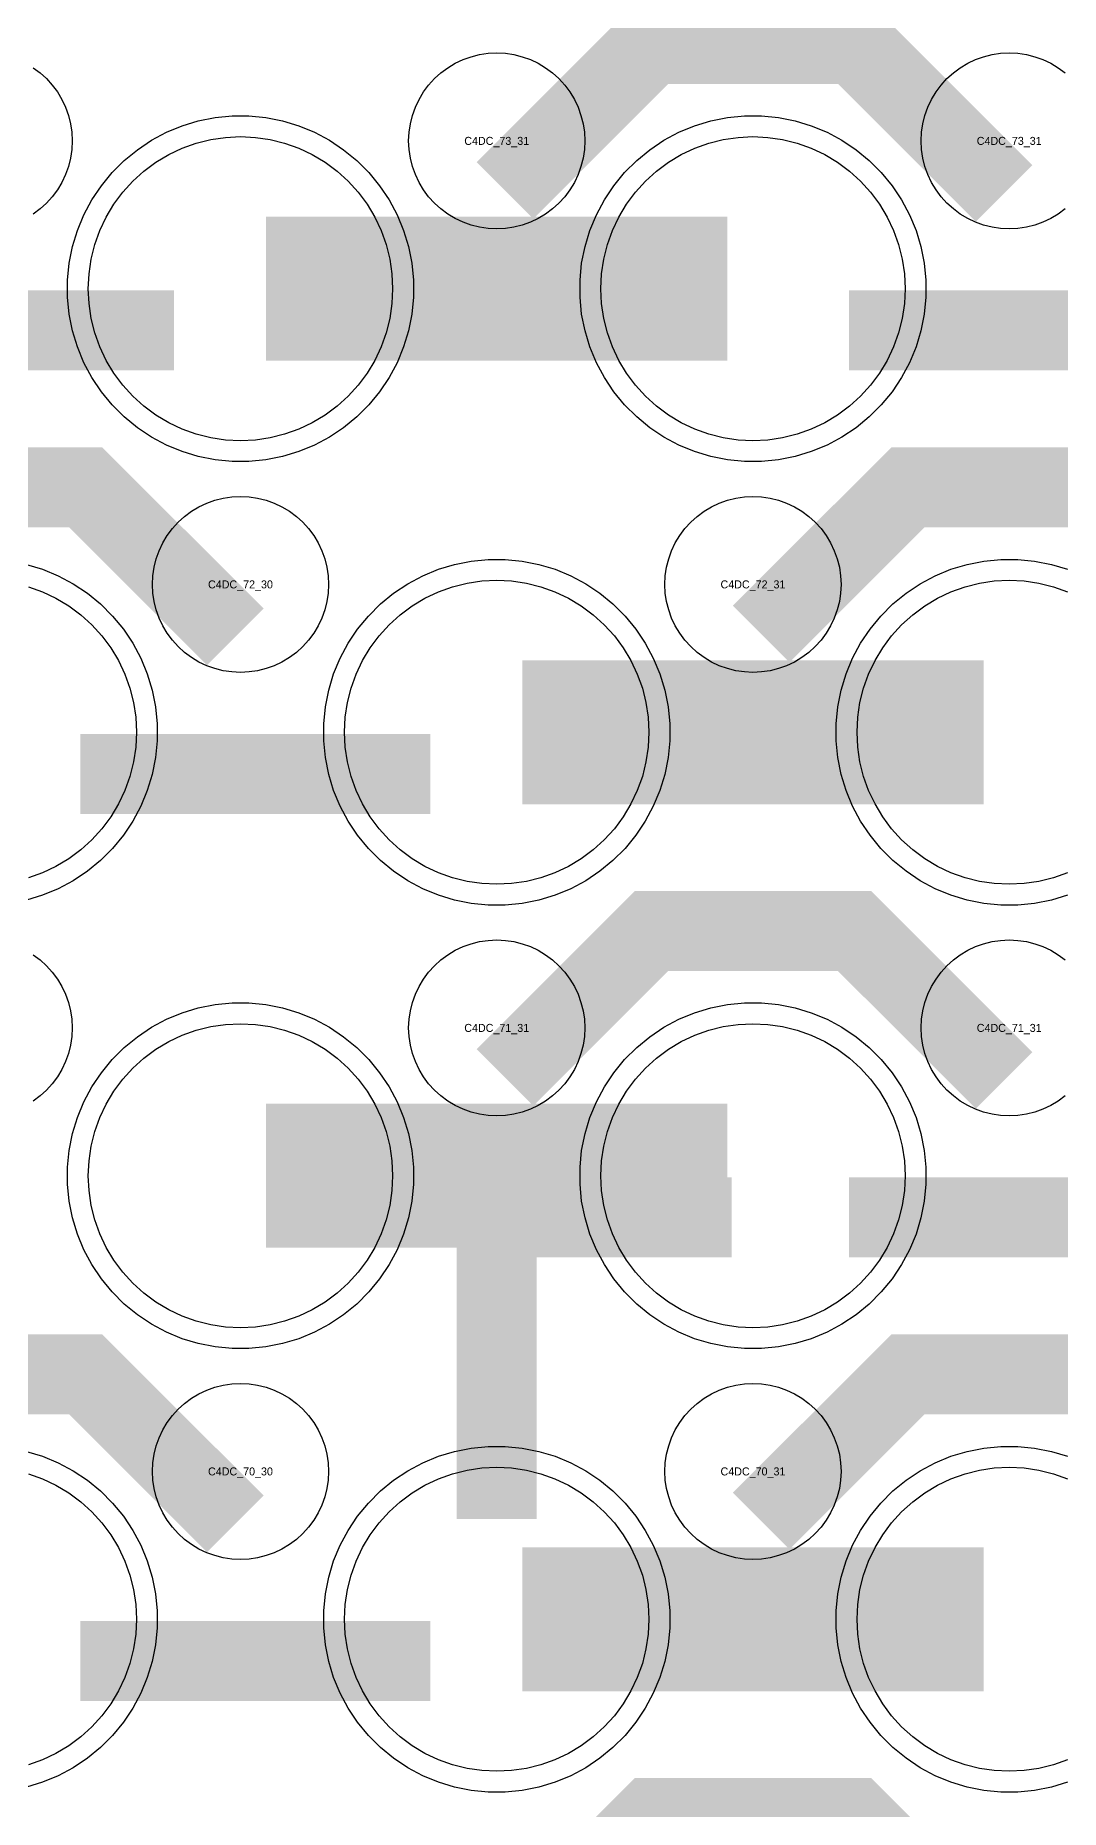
# Model space of a CAD drawing. Extents: x -11880 to 11880, y -14992 to 14992.
# Drawn here: x -2224 to -1904, y -5200 to -4645 of the extents above; entities that cross this region are included whole.
import ezdxf
from ezdxf.enums import TextEntityAlignment as Align

# ---------------------------------------------------------------- set-up
doc = ezdxf.new("R2010")
doc.units = 0
doc.header["$MEASUREMENT"] = 0
for name, color, linetype in [('GDS_775_DT_237', 138, 'CONTINUOUS'), ('RDL1_FS', 34, 'CONTINUOUS'), ('RDL_BS', 160, 'CONTINUOUS')]:
    doc.layers.add(name, color=color, linetype=linetype)

msp = doc.modelspace()

# ---------------------------------------------------------------- linework, layer by layer
at = {"layer": 'RDL1_FS'}
for points in [[(-2160, -4771.894), (-2164.657, -4771.665), (-2169.268, -4770.981), (-2173.791, -4769.849), (-2178.181, -4768.277), (-2182.395, -4766.285), (-2186.395, -4763.887), (-2190.14, -4761.109), (-2193.594, -4757.979), (-2196.724, -4754.525), (-2199.502, -4750.78), (-2201.9, -4746.78), (-2203.892, -4742.566), (-2205.464, -4738.176), (-2206.596, -4733.653), (-2207.28, -4729.042), (-2207.509, -4724.385), (-2207.28, -4719.728), (-2206.596, -4715.117), (-2205.464, -4710.594), (-2203.892, -4706.204), (-2201.9, -4701.99), (-2199.502, -4697.99), (-2196.724, -4694.245), (-2193.594, -4690.791), (-2190.14, -4687.661), (-2186.395, -4684.883), (-2182.395, -4682.485), (-2178.181, -4680.493), (-2173.791, -4678.921), (-2169.268, -4677.789), (-2164.657, -4677.105), (-2160, -4676.876), (-2155.343, -4677.105), (-2150.732, -4677.789), (-2146.209, -4678.921), (-2141.819, -4680.493), (-2137.605, -4682.485), (-2133.605, -4684.883), (-2129.86, -4687.661), (-2126.406, -4690.791), (-2123.276, -4694.245), (-2120.498, -4697.99), (-2118.1, -4701.99), (-2116.108, -4706.204), (-2114.536, -4710.594), (-2113.404, -4715.117), (-2112.72, -4719.728), (-2112.491, -4724.385), (-2112.72, -4729.042), (-2113.404, -4733.653), (-2114.536, -4738.176), (-2116.108, -4742.566), (-2118.1, -4746.78), (-2120.498, -4750.78), (-2123.276, -4754.525), (-2126.406, -4757.979), (-2129.86, -4761.109), (-2133.605, -4763.887), (-2137.605, -4766.285), (-2141.819, -4768.277), (-2146.209, -4769.849), (-2150.732, -4770.981), (-2155.343, -4771.665)], [(-2000, -4771.894), (-2004.657, -4771.665), (-2009.268, -4770.981), (-2013.791, -4769.849), (-2018.181, -4768.277), (-2022.395, -4766.285), (-2026.395, -4763.887), (-2030.14, -4761.109), (-2033.594, -4757.979), (-2036.724, -4754.525), (-2039.502, -4750.78), (-2041.9, -4746.78), (-2043.892, -4742.566), (-2045.464, -4738.176), (-2046.596, -4733.653), (-2047.28, -4729.042), (-2047.509, -4724.385), (-2047.28, -4719.728), (-2046.596, -4715.117), (-2045.464, -4710.594), (-2043.892, -4706.204), (-2041.9, -4701.99), (-2039.502, -4697.99), (-2036.724, -4694.245), (-2033.594, -4690.791), (-2030.14, -4687.661), (-2026.395, -4684.883), (-2022.395, -4682.485), (-2018.181, -4680.493), (-2013.791, -4678.921), (-2009.268, -4677.789), (-2004.657, -4677.105), (-2000, -4676.876), (-1995.343, -4677.105), (-1990.732, -4677.789), (-1986.209, -4678.921), (-1981.819, -4680.493), (-1977.605, -4682.485), (-1973.605, -4684.883), (-1969.86, -4687.661), (-1966.406, -4690.791), (-1963.276, -4694.245), (-1960.498, -4697.99), (-1958.1, -4701.99), (-1956.108, -4706.204), (-1954.536, -4710.594), (-1953.404, -4715.117), (-1952.72, -4719.728), (-1952.491, -4724.385), (-1952.72, -4729.042), (-1953.404, -4733.653), (-1954.536, -4738.176), (-1956.108, -4742.566), (-1958.1, -4746.78), (-1960.498, -4750.78), (-1963.276, -4754.525), (-1966.406, -4757.979), (-1969.86, -4761.109), (-1973.605, -4763.887), (-1977.605, -4766.285), (-1981.819, -4768.277), (-1986.209, -4769.849), (-1990.732, -4770.981), (-1995.343, -4771.665)], [(-2160, -5049.024), (-2164.657, -5048.795), (-2169.268, -5048.111), (-2173.791, -5046.979), (-2178.181, -5045.407), (-2182.395, -5043.415), (-2186.395, -5041.017), (-2190.14, -5038.239), (-2193.594, -5035.109), (-2196.724, -5031.655), (-2199.502, -5027.91), (-2201.9, -5023.91), (-2203.892, -5019.696), (-2205.464, -5015.306), (-2206.596, -5010.783), (-2207.28, -5006.172), (-2207.509, -5001.515), (-2207.28, -4996.858), (-2206.596, -4992.247), (-2205.464, -4987.724), (-2203.892, -4983.334), (-2201.9, -4979.12), (-2199.502, -4975.12), (-2196.724, -4971.375), (-2193.594, -4967.921), (-2190.14, -4964.791), (-2186.395, -4962.013), (-2182.395, -4959.615), (-2178.181, -4957.623), (-2173.791, -4956.051), (-2169.268, -4954.919), (-2164.657, -4954.235), (-2160, -4954.006), (-2155.343, -4954.235), (-2150.732, -4954.919), (-2146.209, -4956.051), (-2141.819, -4957.623), (-2137.605, -4959.615), (-2133.605, -4962.013), (-2129.86, -4964.791), (-2126.406, -4967.921), (-2123.276, -4971.375), (-2120.498, -4975.12), (-2118.1, -4979.12), (-2116.108, -4983.334), (-2114.536, -4987.724), (-2113.404, -4992.247), (-2112.72, -4996.858), (-2112.491, -5001.515), (-2112.72, -5006.172), (-2113.404, -5010.783), (-2114.536, -5015.306), (-2116.108, -5019.696), (-2118.1, -5023.91), (-2120.498, -5027.91), (-2123.276, -5031.655), (-2126.406, -5035.109), (-2129.86, -5038.239), (-2133.605, -5041.017), (-2137.605, -5043.415), (-2141.819, -5045.407), (-2146.209, -5046.979), (-2150.732, -5048.111), (-2155.343, -5048.795)], [(-2000, -5049.024), (-2004.657, -5048.795), (-2009.268, -5048.111), (-2013.791, -5046.979), (-2018.181, -5045.407), (-2022.395, -5043.415), (-2026.395, -5041.017), (-2030.14, -5038.239), (-2033.594, -5035.109), (-2036.724, -5031.655), (-2039.502, -5027.91), (-2041.9, -5023.91), (-2043.892, -5019.696), (-2045.464, -5015.306), (-2046.596, -5010.783), (-2047.28, -5006.172), (-2047.509, -5001.515), (-2047.28, -4996.858), (-2046.596, -4992.247), (-2045.464, -4987.724), (-2043.892, -4983.334), (-2041.9, -4979.12), (-2039.502, -4975.12), (-2036.724, -4971.375), (-2033.594, -4967.921), (-2030.14, -4964.791), (-2026.395, -4962.013), (-2022.395, -4959.615), (-2018.181, -4957.623), (-2013.791, -4956.051), (-2009.268, -4954.919), (-2004.657, -4954.235), (-2000, -4954.006), (-1995.343, -4954.235), (-1990.732, -4954.919), (-1986.209, -4956.051), (-1981.819, -4957.623), (-1977.605, -4959.615), (-1973.605, -4962.013), (-1969.86, -4964.791), (-1966.406, -4967.921), (-1963.276, -4971.375), (-1960.498, -4975.12), (-1958.1, -4979.12), (-1956.108, -4983.334), (-1954.536, -4987.724), (-1953.404, -4992.247), (-1952.72, -4996.858), (-1952.491, -5001.515), (-1952.72, -5006.172), (-1953.404, -5010.783), (-1954.536, -5015.306), (-1956.108, -5019.696), (-1958.1, -5023.91), (-1960.498, -5027.91), (-1963.276, -5031.655), (-1966.406, -5035.109), (-1969.86, -5038.239), (-1973.605, -5041.017), (-1977.605, -5043.415), (-1981.819, -5045.407), (-1986.209, -5046.979), (-1990.732, -5048.111), (-1995.343, -5048.795)], [(-2080, -5187.589), (-2084.657, -5187.36), (-2089.268, -5186.676), (-2093.791, -5185.544), (-2098.181, -5183.972), (-2102.395, -5181.98), (-2106.395, -5179.582), (-2110.14, -5176.804), (-2113.594, -5173.674), (-2116.724, -5170.22), (-2119.502, -5166.475), (-2121.9, -5162.475), (-2123.892, -5158.261), (-2125.464, -5153.871), (-2126.596, -5149.348), (-2127.28, -5144.737), (-2127.509, -5140.08), (-2127.28, -5135.423), (-2126.596, -5130.812), (-2125.464, -5126.289), (-2123.892, -5121.899), (-2121.9, -5117.685), (-2119.502, -5113.685), (-2116.724, -5109.94), (-2113.594, -5106.486), (-2110.14, -5103.356), (-2106.395, -5100.578), (-2102.395, -5098.18), (-2098.181, -5096.188), (-2093.791, -5094.616), (-2089.268, -5093.484), (-2084.657, -5092.8), (-2080, -5092.571), (-2075.343, -5092.8), (-2070.732, -5093.484), (-2066.209, -5094.616), (-2061.819, -5096.188), (-2057.605, -5098.18), (-2053.605, -5100.578), (-2049.86, -5103.356), (-2046.406, -5106.486), (-2043.276, -5109.94), (-2040.498, -5113.685), (-2038.1, -5117.685), (-2036.108, -5121.899), (-2034.536, -5126.289), (-2033.404, -5130.812), (-2032.72, -5135.423), (-2032.491, -5140.08), (-2032.72, -5144.737), (-2033.404, -5149.348), (-2034.536, -5153.871), (-2036.108, -5158.261), (-2038.1, -5162.475), (-2040.498, -5166.475), (-2043.276, -5170.22), (-2046.406, -5173.674), (-2049.86, -5176.804), (-2053.605, -5179.582), (-2057.605, -5181.98), (-2061.819, -5183.972), (-2066.209, -5185.544), (-2070.732, -5186.676), (-2075.343, -5187.36)]]:
    msp.add_lwpolyline(points, close=True, dxfattribs=at)
for points in [[(-2151.998, -4724.385, 45, 45, 0), (-2079.998, -4724.385, 45, 45, 0)], [(-2079.998, -4724.385, 45, 45, 0), (-2007.998, -4724.385, 45, 45, 0)], [(-2151.998, -5001.515, 45, 45, 0), (-2079.998, -5001.515, 45, 45, 0)], [(-2079.998, -5001.515, 45, 45, 0), (-2007.998, -5001.515, 45, 45, 0)], [(-2071.998, -5140.08, 45, 45, 0), (-1999.998, -5140.08, 45, 45, 0)], [(-1999.998, -5140.08, 45, 45, 0), (-1927.998, -5140.08, 45, 45, 0)]]:
    msp.add_lwpolyline(points, format="xyseb", dxfattribs=at)
at = {"layer": 'RDL1_FS', "color": 240, "true_color": 0xed1f24}
msp.add_lwpolyline([(-2080, -4910.459), (-2084.657, -4910.23), (-2089.268, -4909.546), (-2093.791, -4908.414), (-2098.181, -4906.842), (-2102.395, -4904.85), (-2106.395, -4902.452), (-2110.14, -4899.674), (-2113.594, -4896.544), (-2116.724, -4893.09), (-2119.502, -4889.345), (-2121.9, -4885.345), (-2123.892, -4881.131), (-2125.464, -4876.741), (-2126.596, -4872.218), (-2127.28, -4867.607), (-2127.509, -4862.95), (-2127.28, -4858.293), (-2126.596, -4853.682), (-2125.464, -4849.159), (-2123.892, -4844.769), (-2121.9, -4840.555), (-2119.502, -4836.555), (-2116.724, -4832.81), (-2113.594, -4829.356), (-2110.14, -4826.226), (-2106.395, -4823.448), (-2102.395, -4821.05), (-2098.181, -4819.058), (-2093.791, -4817.486), (-2089.268, -4816.354), (-2084.657, -4815.67), (-2080, -4815.441), (-2075.343, -4815.67), (-2070.732, -4816.354), (-2066.209, -4817.486), (-2061.819, -4819.058), (-2057.605, -4821.05), (-2053.605, -4823.448), (-2049.86, -4826.226), (-2046.406, -4829.356), (-2043.276, -4832.81), (-2040.498, -4836.555), (-2038.1, -4840.555), (-2036.108, -4844.769), (-2034.536, -4849.159), (-2033.404, -4853.682), (-2032.72, -4858.293), (-2032.491, -4862.95), (-2032.72, -4867.607), (-2033.404, -4872.218), (-2034.536, -4876.741), (-2036.108, -4881.131), (-2038.1, -4885.345), (-2040.498, -4889.345), (-2043.276, -4893.09), (-2046.406, -4896.544), (-2049.86, -4899.674), (-2053.605, -4902.452), (-2057.605, -4904.85), (-2061.819, -4906.842), (-2066.209, -4908.414), (-2070.732, -4909.546), (-2075.343, -4910.23)], close=True, dxfattribs=at)
for points in [[(-1901.819, -4906.842), (-1906.209, -4908.414), (-1910.732, -4909.546), (-1915.343, -4910.23), (-1920, -4910.459), (-1924.657, -4910.23), (-1929.268, -4909.546), (-1933.791, -4908.414), (-1938.181, -4906.842), (-1942.395, -4904.85), (-1946.395, -4902.452), (-1950.14, -4899.674), (-1953.594, -4896.544), (-1956.724, -4893.09), (-1959.502, -4889.345), (-1961.9, -4885.345), (-1963.892, -4881.131), (-1965.464, -4876.741), (-1966.596, -4872.218), (-1967.28, -4867.607), (-1967.509, -4862.95), (-1967.28, -4858.293), (-1966.596, -4853.682), (-1965.464, -4849.159), (-1963.892, -4844.769), (-1961.9, -4840.555), (-1959.502, -4836.555), (-1956.724, -4832.81), (-1953.594, -4829.356), (-1950.14, -4826.226), (-1946.395, -4823.448), (-1942.395, -4821.05), (-1938.181, -4819.058), (-1933.791, -4817.486), (-1929.268, -4816.354), (-1924.657, -4815.67), (-1920, -4815.441), (-1915.343, -4815.67), (-1910.732, -4816.354), (-1906.209, -4817.486), (-1901.819, -4819.058)], [(-2226.209, -4817.486), (-2221.819, -4819.058), (-2217.605, -4821.05), (-2213.605, -4823.448), (-2209.86, -4826.226), (-2206.406, -4829.356), (-2203.276, -4832.81), (-2200.498, -4836.555), (-2198.1, -4840.555), (-2196.108, -4844.769), (-2194.536, -4849.159), (-2193.404, -4853.682), (-2192.72, -4858.293), (-2192.491, -4862.95), (-2192.72, -4867.607), (-2193.404, -4872.218), (-2194.536, -4876.741), (-2196.108, -4881.131), (-2198.1, -4885.345), (-2200.498, -4889.345), (-2203.276, -4893.09), (-2206.406, -4896.544), (-2209.86, -4899.674), (-2213.605, -4902.452), (-2217.605, -4904.85), (-2221.819, -4906.842), (-2226.209, -4908.414)]]:
    msp.add_lwpolyline(points, dxfattribs=at)
for points in [[(-2071.998, -4862.95, 45, 45, 0), (-1999.998, -4862.95, 45, 45, 0)], [(-1999.998, -4862.95, 45, 45, 0), (-1927.998, -4862.95, 45, 45, 0)]]:
    msp.add_lwpolyline(points, format="xyseb", dxfattribs=at)
at = {"layer": 'RDL1_FS'}
for points in [[(-1901.819, -5183.972), (-1906.209, -5185.544), (-1910.732, -5186.676), (-1915.343, -5187.36), (-1920, -5187.589), (-1924.657, -5187.36), (-1929.268, -5186.676), (-1933.791, -5185.544), (-1938.181, -5183.972), (-1942.395, -5181.98), (-1946.395, -5179.582), (-1950.14, -5176.804), (-1953.594, -5173.674), (-1956.724, -5170.22), (-1959.502, -5166.475), (-1961.9, -5162.475), (-1963.892, -5158.261), (-1965.464, -5153.871), (-1966.596, -5149.348), (-1967.28, -5144.737), (-1967.509, -5140.08), (-1967.28, -5135.423), (-1966.596, -5130.812), (-1965.464, -5126.289), (-1963.892, -5121.899), (-1961.9, -5117.685), (-1959.502, -5113.685), (-1956.724, -5109.94), (-1953.594, -5106.486), (-1950.14, -5103.356), (-1946.395, -5100.578), (-1942.395, -5098.18), (-1938.181, -5096.188), (-1933.791, -5094.616), (-1929.268, -5093.484), (-1924.657, -5092.8), (-1920, -5092.571), (-1915.343, -5092.8), (-1910.732, -5093.484), (-1906.209, -5094.616), (-1901.819, -5096.188)], [(-2226.209, -5094.616), (-2221.819, -5096.188), (-2217.605, -5098.18), (-2213.605, -5100.578), (-2209.86, -5103.356), (-2206.406, -5106.486), (-2203.276, -5109.94), (-2200.498, -5113.685), (-2198.1, -5117.685), (-2196.108, -5121.899), (-2194.536, -5126.289), (-2193.404, -5130.812), (-2192.72, -5135.423), (-2192.491, -5140.08), (-2192.72, -5144.737), (-2193.404, -5149.348), (-2194.536, -5153.871), (-2196.108, -5158.261), (-2198.1, -5162.475), (-2200.498, -5166.475), (-2203.276, -5170.22), (-2206.406, -5173.674), (-2209.86, -5176.804), (-2213.605, -5179.582), (-2217.605, -5181.98), (-2221.819, -5183.972), (-2226.209, -5185.544)]]:
    msp.add_lwpolyline(points, dxfattribs=at)
at = {"layer": 'RDL_BS'}
for points in [[(-2077.438, -4693.699, 25, 25, 0), (-2031.623, -4647.884, 25, 25, 0), (-1998.07, -4647.884, 25, 25, 0)], [(-1921.599, -4694.598, 25, 25, 0), (-1968.313, -4647.884, 25, 25, 0), (-1998.071, -4647.884, 25, 25, 0)], [(-2289.984, -4737.398, 25, 25, 0), (-2180.719, -4737.398, 25, 25, 0)], [(-1969.984, -4737.398, 25, 25, 0), (-1860.719, -4737.398, 25, 25, 0)], [(-2161.599, -4833.163, 25, 25, 0), (-2208.313, -4786.449, 25, 25, 0), (-2238.071, -4786.449, 25, 25, 0)], [(-1997.438, -4832.264, 25, 25, 0), (-1951.623, -4786.449, 25, 25, 0), (-1918.07, -4786.449, 25, 25, 0)], [(-1841.599, -4833.163, 25, 25, 0), (-1888.313, -4786.449, 25, 25, 0), (-1918.071, -4786.449, 25, 25, 0)], [(-2077.438, -4970.829, 25, 25, 0), (-2031.623, -4925.014, 25, 25, 0), (-1998.07, -4925.014, 25, 25, 0)], [(-1921.599, -4971.728, 25, 25, 0), (-1968.313, -4925.014, 25, 25, 0), (-1998.071, -4925.014, 25, 25, 0)], [(-2080, -5108.805, 25, 25, 0), (-2080, -5002.028, 25, 25, 0)], [(-2092.5, -5014.528, 25, 25, 0), (-2006.667, -5014.528, 25, 25, 0)], [(-2052.944, -5014.528, 25, 25, 0), (-2011.74, -5014.528, 25, 25, 0)], [(-1969.984, -5014.528, 25, 25, 0), (-1860.719, -5014.528, 25, 25, 0)], [(-2080, -5032.497, 25, 25, 0), (-2080, -5078.117, 25, 25, 0)], [(-2161.599, -5110.293, 25, 25, 0), (-2208.313, -5063.579, 25, 25, 0), (-2238.071, -5063.579, 25, 25, 0)], [(-1997.438, -5109.394, 25, 25, 0), (-1951.623, -5063.579, 25, 25, 0), (-1918.07, -5063.579, 25, 25, 0)], [(-1841.599, -5110.293, 25, 25, 0), (-1888.313, -5063.579, 25, 25, 0), (-1918.071, -5063.579, 25, 25, 0)], [(-2209.984, -5153.093, 25, 25, 0), (-2100.719, -5153.093, 25, 25, 0)], [(-2077.438, -5247.959, 25, 25, 0), (-2031.623, -5202.144, 25, 25, 0), (-1998.07, -5202.144, 25, 25, 0)], [(-1921.599, -5248.858, 25, 25, 0), (-1968.313, -5202.144, 25, 25, 0), (-1998.071, -5202.144, 25, 25, 0)]]:
    msp.add_lwpolyline(points, format="xyseb", dxfattribs=at)
for points in [[(-2224.72, -4655.34), (-2222.557, -4656.943), (-2220.558, -4658.755), (-2218.746, -4660.754), (-2217.143, -4662.917), (-2215.75, -4665.241), (-2214.598, -4667.678), (-2213.691, -4670.213), (-2213.034, -4672.832), (-2212.638, -4675.504), (-2212.506, -4678.197), (-2212.638, -4680.89), (-2213.034, -4683.562), (-2213.691, -4686.181), (-2214.598, -4688.716), (-2215.75, -4691.153), (-2217.143, -4693.477), (-2218.746, -4695.64), (-2220.558, -4697.639), (-2222.557, -4699.451), (-2224.72, -4701.054)], [(-1902.557, -4699.451), (-1904.72, -4701.054), (-1907.044, -4702.447), (-1909.481, -4703.599), (-1912.016, -4704.506), (-1914.635, -4705.163), (-1917.307, -4705.559), (-1920, -4705.691), (-1922.693, -4705.559), (-1925.365, -4705.163), (-1927.984, -4704.506), (-1930.519, -4703.599), (-1932.956, -4702.447), (-1935.28, -4701.054), (-1937.443, -4699.451), (-1939.442, -4697.639), (-1941.254, -4695.64), (-1942.857, -4693.477), (-1944.25, -4691.153), (-1945.402, -4688.716), (-1946.309, -4686.181), (-1946.966, -4683.562), (-1947.362, -4680.89), (-1947.494, -4678.197), (-1947.362, -4675.504), (-1946.966, -4672.832), (-1946.309, -4670.213), (-1945.402, -4667.678), (-1944.25, -4665.241), (-1942.857, -4662.917), (-1941.254, -4660.754), (-1939.442, -4658.755), (-1937.443, -4656.943), (-1935.28, -4655.34), (-1932.956, -4653.947), (-1930.519, -4652.795), (-1927.984, -4651.888), (-1925.365, -4651.231), (-1922.693, -4650.835), (-1920, -4650.703), (-1917.307, -4650.835), (-1914.635, -4651.231), (-1912.016, -4651.888), (-1909.481, -4652.795), (-1907.044, -4653.947), (-1904.72, -4655.34), (-1902.557, -4656.943)], [(-2224.72, -4932.47), (-2222.557, -4934.073), (-2220.558, -4935.885), (-2218.746, -4937.884), (-2217.143, -4940.047), (-2215.75, -4942.371), (-2214.598, -4944.808), (-2213.691, -4947.343), (-2213.034, -4949.962), (-2212.638, -4952.634), (-2212.506, -4955.327), (-2212.638, -4958.02), (-2213.034, -4960.692), (-2213.691, -4963.311), (-2214.598, -4965.846), (-2215.75, -4968.283), (-2217.143, -4970.607), (-2218.746, -4972.77), (-2220.558, -4974.769), (-2222.557, -4976.581), (-2224.72, -4978.184)], [(-1902.557, -4976.581), (-1904.72, -4978.184), (-1907.044, -4979.577), (-1909.481, -4980.729), (-1912.016, -4981.636), (-1914.635, -4982.293), (-1917.307, -4982.689), (-1920, -4982.821), (-1922.693, -4982.689), (-1925.365, -4982.293), (-1927.984, -4981.636), (-1930.519, -4980.729), (-1932.956, -4979.577), (-1935.28, -4978.184), (-1937.443, -4976.581), (-1939.442, -4974.769), (-1941.254, -4972.77), (-1942.857, -4970.607), (-1944.25, -4968.283), (-1945.402, -4965.846), (-1946.309, -4963.311), (-1946.966, -4960.692), (-1947.362, -4958.02), (-1947.494, -4955.327), (-1947.362, -4952.634), (-1946.966, -4949.962), (-1946.309, -4947.343), (-1945.402, -4944.808), (-1944.25, -4942.371), (-1942.857, -4940.047), (-1941.254, -4937.884), (-1939.442, -4935.885), (-1937.443, -4934.073), (-1935.28, -4932.47), (-1932.956, -4931.077), (-1930.519, -4929.925), (-1927.984, -4929.018), (-1925.365, -4928.361), (-1922.693, -4927.965), (-1920, -4927.833), (-1917.307, -4927.965), (-1914.635, -4928.361), (-1912.016, -4929.018), (-1909.481, -4929.925), (-1907.044, -4931.077), (-1904.72, -4932.47), (-1902.557, -4934.073)], [(-2226.835, -5087.643), (-2221.795, -5089.174), (-2216.885, -5091.205), (-2212.223, -5093.697), (-2207.809, -5096.644), (-2203.708, -5100.006), (-2199.926, -5103.788), (-2196.564, -5107.889), (-2193.617, -5112.303), (-2191.125, -5116.965), (-2189.094, -5121.875), (-2187.563, -5126.915), (-2186.517, -5132.142), (-2186, -5137.436), (-2186, -5142.724), (-2186.517, -5148.018), (-2187.563, -5153.245), (-2189.094, -5158.285), (-2191.125, -5163.195), (-2193.617, -5167.857), (-2196.564, -5172.271), (-2199.926, -5176.372), (-2203.708, -5180.154), (-2207.809, -5183.516), (-2212.223, -5186.463), (-2216.885, -5188.955), (-2221.795, -5190.986), (-2226.835, -5192.517)], [(-1901.795, -5190.986), (-1906.835, -5192.517), (-1912.062, -5193.563), (-1917.356, -5194.08), (-1922.644, -5194.08), (-1927.938, -5193.563), (-1933.165, -5192.517), (-1938.205, -5190.986), (-1943.115, -5188.955), (-1947.777, -5186.463), (-1952.191, -5183.516), (-1956.292, -5180.154), (-1960.074, -5176.372), (-1963.436, -5172.271), (-1966.383, -5167.857), (-1968.875, -5163.195), (-1970.906, -5158.285), (-1972.437, -5153.245), (-1973.483, -5148.018), (-1974, -5142.724), (-1974, -5137.436), (-1973.483, -5132.142), (-1972.437, -5126.915), (-1970.906, -5121.875), (-1968.875, -5116.965), (-1966.383, -5112.303), (-1963.436, -5107.889), (-1960.074, -5103.788), (-1956.292, -5100.006), (-1952.191, -5096.644), (-1947.777, -5093.697), (-1943.115, -5091.205), (-1938.205, -5089.174), (-1933.165, -5087.643), (-1927.938, -5086.597), (-1922.644, -5086.08), (-1917.356, -5086.08), (-1912.062, -5086.597), (-1906.835, -5087.643), (-1901.795, -5089.174)]]:
    msp.add_lwpolyline(points, dxfattribs=at)
for points in [[(-2080, -4705.691), (-2082.693, -4705.559), (-2085.365, -4705.163), (-2087.984, -4704.506), (-2090.519, -4703.599), (-2092.956, -4702.447), (-2095.28, -4701.054), (-2097.443, -4699.451), (-2099.442, -4697.639), (-2101.254, -4695.64), (-2102.857, -4693.477), (-2104.25, -4691.153), (-2105.402, -4688.716), (-2106.309, -4686.181), (-2106.966, -4683.562), (-2107.362, -4680.89), (-2107.494, -4678.197), (-2107.362, -4675.504), (-2106.966, -4672.832), (-2106.309, -4670.213), (-2105.402, -4667.678), (-2104.25, -4665.241), (-2102.857, -4662.917), (-2101.254, -4660.754), (-2099.442, -4658.755), (-2097.443, -4656.943), (-2095.28, -4655.34), (-2092.956, -4653.947), (-2090.519, -4652.795), (-2087.984, -4651.888), (-2085.365, -4651.231), (-2082.693, -4650.835), (-2080, -4650.703), (-2077.307, -4650.835), (-2074.635, -4651.231), (-2072.016, -4651.888), (-2069.481, -4652.795), (-2067.044, -4653.947), (-2064.72, -4655.34), (-2062.557, -4656.943), (-2060.558, -4658.755), (-2058.746, -4660.754), (-2057.143, -4662.917), (-2055.75, -4665.241), (-2054.598, -4667.678), (-2053.691, -4670.213), (-2053.034, -4672.832), (-2052.638, -4675.504), (-2052.506, -4678.197), (-2052.638, -4680.89), (-2053.034, -4683.562), (-2053.691, -4686.181), (-2054.598, -4688.716), (-2055.75, -4691.153), (-2057.143, -4693.477), (-2058.746, -4695.64), (-2060.558, -4697.639), (-2062.557, -4699.451), (-2064.72, -4701.054), (-2067.044, -4702.447), (-2069.481, -4703.599), (-2072.016, -4704.506), (-2074.635, -4705.163), (-2077.307, -4705.559)], [(-2162.644, -4778.385), (-2167.938, -4777.868), (-2173.165, -4776.822), (-2178.205, -4775.291), (-2183.115, -4773.26), (-2187.777, -4770.768), (-2192.191, -4767.821), (-2196.292, -4764.459), (-2200.074, -4760.677), (-2203.436, -4756.576), (-2206.383, -4752.162), (-2208.875, -4747.5), (-2210.906, -4742.59), (-2212.437, -4737.55), (-2213.483, -4732.323), (-2214, -4727.029), (-2214, -4721.741), (-2213.483, -4716.447), (-2212.437, -4711.22), (-2210.906, -4706.18), (-2208.875, -4701.27), (-2206.383, -4696.608), (-2203.436, -4692.194), (-2200.074, -4688.093), (-2196.292, -4684.311), (-2192.191, -4680.949), (-2187.777, -4678.002), (-2183.115, -4675.51), (-2178.205, -4673.479), (-2173.165, -4671.948), (-2167.938, -4670.902), (-2162.644, -4670.385), (-2157.356, -4670.385), (-2152.062, -4670.902), (-2146.835, -4671.948), (-2141.795, -4673.479), (-2136.885, -4675.51), (-2132.223, -4678.002), (-2127.809, -4680.949), (-2123.708, -4684.311), (-2119.926, -4688.093), (-2116.564, -4692.194), (-2113.617, -4696.608), (-2111.125, -4701.27), (-2109.094, -4706.18), (-2107.563, -4711.22), (-2106.517, -4716.447), (-2106, -4721.741), (-2106, -4727.029), (-2106.517, -4732.323), (-2107.563, -4737.55), (-2109.094, -4742.59), (-2111.125, -4747.5), (-2113.617, -4752.162), (-2116.564, -4756.576), (-2119.926, -4760.677), (-2123.708, -4764.459), (-2127.809, -4767.821), (-2132.223, -4770.768), (-2136.885, -4773.26), (-2141.795, -4775.291), (-2146.835, -4776.822), (-2152.062, -4777.868), (-2157.356, -4778.385)], [(-2002.644, -4778.385), (-2007.938, -4777.868), (-2013.165, -4776.822), (-2018.205, -4775.291), (-2023.115, -4773.26), (-2027.777, -4770.768), (-2032.191, -4767.821), (-2036.292, -4764.459), (-2040.074, -4760.677), (-2043.436, -4756.576), (-2046.383, -4752.162), (-2048.875, -4747.5), (-2050.906, -4742.59), (-2052.437, -4737.55), (-2053.483, -4732.323), (-2054, -4727.029), (-2054, -4721.741), (-2053.483, -4716.447), (-2052.437, -4711.22), (-2050.906, -4706.18), (-2048.875, -4701.27), (-2046.383, -4696.608), (-2043.436, -4692.194), (-2040.074, -4688.093), (-2036.292, -4684.311), (-2032.191, -4680.949), (-2027.777, -4678.002), (-2023.115, -4675.51), (-2018.205, -4673.479), (-2013.165, -4671.948), (-2007.938, -4670.902), (-2002.644, -4670.385), (-1997.356, -4670.385), (-1992.062, -4670.902), (-1986.835, -4671.948), (-1981.795, -4673.479), (-1976.885, -4675.51), (-1972.223, -4678.002), (-1967.809, -4680.949), (-1963.708, -4684.311), (-1959.926, -4688.093), (-1956.564, -4692.194), (-1953.617, -4696.608), (-1951.125, -4701.27), (-1949.094, -4706.18), (-1947.563, -4711.22), (-1946.517, -4716.447), (-1946, -4721.741), (-1946, -4727.029), (-1946.517, -4732.323), (-1947.563, -4737.55), (-1949.094, -4742.59), (-1951.125, -4747.5), (-1953.617, -4752.162), (-1956.564, -4756.576), (-1959.926, -4760.677), (-1963.708, -4764.459), (-1967.809, -4767.821), (-1972.223, -4770.768), (-1976.885, -4773.26), (-1981.795, -4775.291), (-1986.835, -4776.822), (-1992.062, -4777.868), (-1997.356, -4778.385)], [(-2160, -4844.256), (-2162.693, -4844.124), (-2165.365, -4843.728), (-2167.984, -4843.071), (-2170.519, -4842.164), (-2172.956, -4841.012), (-2175.28, -4839.619), (-2177.443, -4838.016), (-2179.442, -4836.204), (-2181.254, -4834.205), (-2182.857, -4832.042), (-2184.25, -4829.718), (-2185.402, -4827.281), (-2186.309, -4824.746), (-2186.966, -4822.127), (-2187.362, -4819.455), (-2187.494, -4816.762), (-2187.362, -4814.069), (-2186.966, -4811.397), (-2186.309, -4808.778), (-2185.402, -4806.243), (-2184.25, -4803.806), (-2182.857, -4801.482), (-2181.254, -4799.319), (-2179.442, -4797.32), (-2177.443, -4795.508), (-2175.28, -4793.905), (-2172.956, -4792.512), (-2170.519, -4791.36), (-2167.984, -4790.453), (-2165.365, -4789.796), (-2162.693, -4789.4), (-2160, -4789.268), (-2157.307, -4789.4), (-2154.635, -4789.796), (-2152.016, -4790.453), (-2149.481, -4791.36), (-2147.044, -4792.512), (-2144.72, -4793.905), (-2142.557, -4795.508), (-2140.558, -4797.32), (-2138.746, -4799.319), (-2137.143, -4801.482), (-2135.75, -4803.806), (-2134.598, -4806.243), (-2133.691, -4808.778), (-2133.034, -4811.397), (-2132.638, -4814.069), (-2132.506, -4816.762), (-2132.638, -4819.455), (-2133.034, -4822.127), (-2133.691, -4824.746), (-2134.598, -4827.281), (-2135.75, -4829.718), (-2137.143, -4832.042), (-2138.746, -4834.205), (-2140.558, -4836.204), (-2142.557, -4838.016), (-2144.72, -4839.619), (-2147.044, -4841.012), (-2149.481, -4842.164), (-2152.016, -4843.071), (-2154.635, -4843.728), (-2157.307, -4844.124)], [(-2000, -4844.256), (-2002.693, -4844.124), (-2005.365, -4843.728), (-2007.984, -4843.071), (-2010.519, -4842.164), (-2012.956, -4841.012), (-2015.28, -4839.619), (-2017.443, -4838.016), (-2019.442, -4836.204), (-2021.254, -4834.205), (-2022.857, -4832.042), (-2024.25, -4829.718), (-2025.402, -4827.281), (-2026.309, -4824.746), (-2026.966, -4822.127), (-2027.362, -4819.455), (-2027.494, -4816.762), (-2027.362, -4814.069), (-2026.966, -4811.397), (-2026.309, -4808.778), (-2025.402, -4806.243), (-2024.25, -4803.806), (-2022.857, -4801.482), (-2021.254, -4799.319), (-2019.442, -4797.32), (-2017.443, -4795.508), (-2015.28, -4793.905), (-2012.956, -4792.512), (-2010.519, -4791.36), (-2007.984, -4790.453), (-2005.365, -4789.796), (-2002.693, -4789.4), (-2000, -4789.268), (-1997.307, -4789.4), (-1994.635, -4789.796), (-1992.016, -4790.453), (-1989.481, -4791.36), (-1987.044, -4792.512), (-1984.72, -4793.905), (-1982.557, -4795.508), (-1980.558, -4797.32), (-1978.746, -4799.319), (-1977.143, -4801.482), (-1975.75, -4803.806), (-1974.598, -4806.243), (-1973.691, -4808.778), (-1973.034, -4811.397), (-1972.638, -4814.069), (-1972.506, -4816.762), (-1972.638, -4819.455), (-1973.034, -4822.127), (-1973.691, -4824.746), (-1974.598, -4827.281), (-1975.75, -4829.718), (-1977.143, -4832.042), (-1978.746, -4834.205), (-1980.558, -4836.204), (-1982.557, -4838.016), (-1984.72, -4839.619), (-1987.044, -4841.012), (-1989.481, -4842.164), (-1992.016, -4843.071), (-1994.635, -4843.728), (-1997.307, -4844.124)], [(-2080, -4982.821), (-2082.693, -4982.689), (-2085.365, -4982.293), (-2087.984, -4981.636), (-2090.519, -4980.729), (-2092.956, -4979.577), (-2095.28, -4978.184), (-2097.443, -4976.581), (-2099.442, -4974.769), (-2101.254, -4972.77), (-2102.857, -4970.607), (-2104.25, -4968.283), (-2105.402, -4965.846), (-2106.309, -4963.311), (-2106.966, -4960.692), (-2107.362, -4958.02), (-2107.494, -4955.327), (-2107.362, -4952.634), (-2106.966, -4949.962), (-2106.309, -4947.343), (-2105.402, -4944.808), (-2104.25, -4942.371), (-2102.857, -4940.047), (-2101.254, -4937.884), (-2099.442, -4935.885), (-2097.443, -4934.073), (-2095.28, -4932.47), (-2092.956, -4931.077), (-2090.519, -4929.925), (-2087.984, -4929.018), (-2085.365, -4928.361), (-2082.693, -4927.965), (-2080, -4927.833), (-2077.307, -4927.965), (-2074.635, -4928.361), (-2072.016, -4929.018), (-2069.481, -4929.925), (-2067.044, -4931.077), (-2064.72, -4932.47), (-2062.557, -4934.073), (-2060.558, -4935.885), (-2058.746, -4937.884), (-2057.143, -4940.047), (-2055.75, -4942.371), (-2054.598, -4944.808), (-2053.691, -4947.343), (-2053.034, -4949.962), (-2052.638, -4952.634), (-2052.506, -4955.327), (-2052.638, -4958.02), (-2053.034, -4960.692), (-2053.691, -4963.311), (-2054.598, -4965.846), (-2055.75, -4968.283), (-2057.143, -4970.607), (-2058.746, -4972.77), (-2060.558, -4974.769), (-2062.557, -4976.581), (-2064.72, -4978.184), (-2067.044, -4979.577), (-2069.481, -4980.729), (-2072.016, -4981.636), (-2074.635, -4982.293), (-2077.307, -4982.689)], [(-2162.644, -5055.515), (-2167.938, -5054.998), (-2173.165, -5053.952), (-2178.205, -5052.421), (-2183.115, -5050.39), (-2187.777, -5047.898), (-2192.191, -5044.951), (-2196.292, -5041.589), (-2200.074, -5037.807), (-2203.436, -5033.706), (-2206.383, -5029.292), (-2208.875, -5024.63), (-2210.906, -5019.72), (-2212.437, -5014.68), (-2213.483, -5009.453), (-2214, -5004.159), (-2214, -4998.871), (-2213.483, -4993.577), (-2212.437, -4988.35), (-2210.906, -4983.31), (-2208.875, -4978.4), (-2206.383, -4973.738), (-2203.436, -4969.324), (-2200.074, -4965.223), (-2196.292, -4961.441), (-2192.191, -4958.079), (-2187.777, -4955.132), (-2183.115, -4952.64), (-2178.205, -4950.609), (-2173.165, -4949.078), (-2167.938, -4948.032), (-2162.644, -4947.515), (-2157.356, -4947.515), (-2152.062, -4948.032), (-2146.835, -4949.078), (-2141.795, -4950.609), (-2136.885, -4952.64), (-2132.223, -4955.132), (-2127.809, -4958.079), (-2123.708, -4961.441), (-2119.926, -4965.223), (-2116.564, -4969.324), (-2113.617, -4973.738), (-2111.125, -4978.4), (-2109.094, -4983.31), (-2107.563, -4988.35), (-2106.517, -4993.577), (-2106, -4998.871), (-2106, -5004.159), (-2106.517, -5009.453), (-2107.563, -5014.68), (-2109.094, -5019.72), (-2111.125, -5024.63), (-2113.617, -5029.292), (-2116.564, -5033.706), (-2119.926, -5037.807), (-2123.708, -5041.589), (-2127.809, -5044.951), (-2132.223, -5047.898), (-2136.885, -5050.39), (-2141.795, -5052.421), (-2146.835, -5053.952), (-2152.062, -5054.998), (-2157.356, -5055.515)], [(-2002.644, -5055.515), (-2007.938, -5054.998), (-2013.165, -5053.952), (-2018.205, -5052.421), (-2023.115, -5050.39), (-2027.777, -5047.898), (-2032.191, -5044.951), (-2036.292, -5041.589), (-2040.074, -5037.807), (-2043.436, -5033.706), (-2046.383, -5029.292), (-2048.875, -5024.63), (-2050.906, -5019.72), (-2052.437, -5014.68), (-2053.483, -5009.453), (-2054, -5004.159), (-2054, -4998.871), (-2053.483, -4993.577), (-2052.437, -4988.35), (-2050.906, -4983.31), (-2048.875, -4978.4), (-2046.383, -4973.738), (-2043.436, -4969.324), (-2040.074, -4965.223), (-2036.292, -4961.441), (-2032.191, -4958.079), (-2027.777, -4955.132), (-2023.115, -4952.64), (-2018.205, -4950.609), (-2013.165, -4949.078), (-2007.938, -4948.032), (-2002.644, -4947.515), (-1997.356, -4947.515), (-1992.062, -4948.032), (-1986.835, -4949.078), (-1981.795, -4950.609), (-1976.885, -4952.64), (-1972.223, -4955.132), (-1967.809, -4958.079), (-1963.708, -4961.441), (-1959.926, -4965.223), (-1956.564, -4969.324), (-1953.617, -4973.738), (-1951.125, -4978.4), (-1949.094, -4983.31), (-1947.563, -4988.35), (-1946.517, -4993.577), (-1946, -4998.871), (-1946, -5004.159), (-1946.517, -5009.453), (-1947.563, -5014.68), (-1949.094, -5019.72), (-1951.125, -5024.63), (-1953.617, -5029.292), (-1956.564, -5033.706), (-1959.926, -5037.807), (-1963.708, -5041.589), (-1967.809, -5044.951), (-1972.223, -5047.898), (-1976.885, -5050.39), (-1981.795, -5052.421), (-1986.835, -5053.952), (-1992.062, -5054.998), (-1997.356, -5055.515)], [(-2160, -5121.386), (-2162.693, -5121.254), (-2165.365, -5120.858), (-2167.984, -5120.201), (-2170.519, -5119.294), (-2172.956, -5118.142), (-2175.28, -5116.749), (-2177.443, -5115.146), (-2179.442, -5113.334), (-2181.254, -5111.335), (-2182.857, -5109.172), (-2184.25, -5106.848), (-2185.402, -5104.411), (-2186.309, -5101.876), (-2186.966, -5099.257), (-2187.362, -5096.585), (-2187.494, -5093.892), (-2187.362, -5091.199), (-2186.966, -5088.527), (-2186.309, -5085.908), (-2185.402, -5083.373), (-2184.25, -5080.936), (-2182.857, -5078.612), (-2181.254, -5076.449), (-2179.442, -5074.45), (-2177.443, -5072.638), (-2175.28, -5071.035), (-2172.956, -5069.642), (-2170.519, -5068.49), (-2167.984, -5067.583), (-2165.365, -5066.926), (-2162.693, -5066.53), (-2160, -5066.398), (-2157.307, -5066.53), (-2154.635, -5066.926), (-2152.016, -5067.583), (-2149.481, -5068.49), (-2147.044, -5069.642), (-2144.72, -5071.035), (-2142.557, -5072.638), (-2140.558, -5074.45), (-2138.746, -5076.449), (-2137.143, -5078.612), (-2135.75, -5080.936), (-2134.598, -5083.373), (-2133.691, -5085.908), (-2133.034, -5088.527), (-2132.638, -5091.199), (-2132.506, -5093.892), (-2132.638, -5096.585), (-2133.034, -5099.257), (-2133.691, -5101.876), (-2134.598, -5104.411), (-2135.75, -5106.848), (-2137.143, -5109.172), (-2138.746, -5111.335), (-2140.558, -5113.334), (-2142.557, -5115.146), (-2144.72, -5116.749), (-2147.044, -5118.142), (-2149.481, -5119.294), (-2152.016, -5120.201), (-2154.635, -5120.858), (-2157.307, -5121.254)], [(-2000, -5121.386), (-2002.693, -5121.254), (-2005.365, -5120.858), (-2007.984, -5120.201), (-2010.519, -5119.294), (-2012.956, -5118.142), (-2015.28, -5116.749), (-2017.443, -5115.146), (-2019.442, -5113.334), (-2021.254, -5111.335), (-2022.857, -5109.172), (-2024.25, -5106.848), (-2025.402, -5104.411), (-2026.309, -5101.876), (-2026.966, -5099.257), (-2027.362, -5096.585), (-2027.494, -5093.892), (-2027.362, -5091.199), (-2026.966, -5088.527), (-2026.309, -5085.908), (-2025.402, -5083.373), (-2024.25, -5080.936), (-2022.857, -5078.612), (-2021.254, -5076.449), (-2019.442, -5074.45), (-2017.443, -5072.638), (-2015.28, -5071.035), (-2012.956, -5069.642), (-2010.519, -5068.49), (-2007.984, -5067.583), (-2005.365, -5066.926), (-2002.693, -5066.53), (-2000, -5066.398), (-1997.307, -5066.53), (-1994.635, -5066.926), (-1992.016, -5067.583), (-1989.481, -5068.49), (-1987.044, -5069.642), (-1984.72, -5071.035), (-1982.557, -5072.638), (-1980.558, -5074.45), (-1978.746, -5076.449), (-1977.143, -5078.612), (-1975.75, -5080.936), (-1974.598, -5083.373), (-1973.691, -5085.908), (-1973.034, -5088.527), (-1972.638, -5091.199), (-1972.506, -5093.892), (-1972.638, -5096.585), (-1973.034, -5099.257), (-1973.691, -5101.876), (-1974.598, -5104.411), (-1975.75, -5106.848), (-1977.143, -5109.172), (-1978.746, -5111.335), (-1980.558, -5113.334), (-1982.557, -5115.146), (-1984.72, -5116.749), (-1987.044, -5118.142), (-1989.481, -5119.294), (-1992.016, -5120.201), (-1994.635, -5120.858), (-1997.307, -5121.254)], [(-2082.644, -5194.08), (-2087.938, -5193.563), (-2093.165, -5192.517), (-2098.205, -5190.986), (-2103.115, -5188.955), (-2107.777, -5186.463), (-2112.191, -5183.516), (-2116.292, -5180.154), (-2120.074, -5176.372), (-2123.436, -5172.271), (-2126.383, -5167.857), (-2128.875, -5163.195), (-2130.906, -5158.285), (-2132.437, -5153.245), (-2133.483, -5148.018), (-2134, -5142.724), (-2134, -5137.436), (-2133.483, -5132.142), (-2132.437, -5126.915), (-2130.906, -5121.875), (-2128.875, -5116.965), (-2126.383, -5112.303), (-2123.436, -5107.889), (-2120.074, -5103.788), (-2116.292, -5100.006), (-2112.191, -5096.644), (-2107.777, -5093.697), (-2103.115, -5091.205), (-2098.205, -5089.174), (-2093.165, -5087.643), (-2087.938, -5086.597), (-2082.644, -5086.08), (-2077.356, -5086.08), (-2072.062, -5086.597), (-2066.835, -5087.643), (-2061.795, -5089.174), (-2056.885, -5091.205), (-2052.223, -5093.697), (-2047.809, -5096.644), (-2043.708, -5100.006), (-2039.926, -5103.788), (-2036.564, -5107.889), (-2033.617, -5112.303), (-2031.125, -5116.965), (-2029.094, -5121.875), (-2027.563, -5126.915), (-2026.517, -5132.142), (-2026, -5137.436), (-2026, -5142.724), (-2026.517, -5148.018), (-2027.563, -5153.245), (-2029.094, -5158.285), (-2031.125, -5163.195), (-2033.617, -5167.857), (-2036.564, -5172.271), (-2039.926, -5176.372), (-2043.708, -5180.154), (-2047.809, -5183.516), (-2052.223, -5186.463), (-2056.885, -5188.955), (-2061.795, -5190.986), (-2066.835, -5192.517), (-2072.062, -5193.563), (-2077.356, -5194.08)]]:
    msp.add_lwpolyline(points, close=True, dxfattribs=at)
at = {"layer": 'RDL_BS', "color": 240, "true_color": 0xed1f24}
for points in [[(-2226.835, -4810.513), (-2221.795, -4812.044), (-2216.885, -4814.075), (-2212.223, -4816.567), (-2207.809, -4819.514), (-2203.708, -4822.876), (-2199.926, -4826.658), (-2196.564, -4830.759), (-2193.617, -4835.173), (-2191.125, -4839.835), (-2189.094, -4844.745), (-2187.563, -4849.785), (-2186.517, -4855.012), (-2186, -4860.306), (-2186, -4865.594), (-2186.517, -4870.888), (-2187.563, -4876.115), (-2189.094, -4881.155), (-2191.125, -4886.065), (-2193.617, -4890.727), (-2196.564, -4895.141), (-2199.926, -4899.242), (-2203.708, -4903.024), (-2207.809, -4906.386), (-2212.223, -4909.333), (-2216.885, -4911.825), (-2221.795, -4913.856), (-2226.835, -4915.387)], [(-1901.795, -4913.856), (-1906.835, -4915.387), (-1912.062, -4916.433), (-1917.356, -4916.95), (-1922.644, -4916.95), (-1927.938, -4916.433), (-1933.165, -4915.387), (-1938.205, -4913.856), (-1943.115, -4911.825), (-1947.777, -4909.333), (-1952.191, -4906.386), (-1956.292, -4903.024), (-1960.074, -4899.242), (-1963.436, -4895.141), (-1966.383, -4890.727), (-1968.875, -4886.065), (-1970.906, -4881.155), (-1972.437, -4876.115), (-1973.483, -4870.888), (-1974, -4865.594), (-1974, -4860.306), (-1973.483, -4855.012), (-1972.437, -4849.785), (-1970.906, -4844.745), (-1968.875, -4839.835), (-1966.383, -4835.173), (-1963.436, -4830.759), (-1960.074, -4826.658), (-1956.292, -4822.876), (-1952.191, -4819.514), (-1947.777, -4816.567), (-1943.115, -4814.075), (-1938.205, -4812.044), (-1933.165, -4810.513), (-1927.938, -4809.467), (-1922.644, -4808.95), (-1917.356, -4808.95), (-1912.062, -4809.467), (-1906.835, -4810.513), (-1901.795, -4812.044)]]:
    msp.add_lwpolyline(points, dxfattribs=at)
msp.add_lwpolyline([(-2082.644, -4916.95), (-2087.938, -4916.433), (-2093.165, -4915.387), (-2098.205, -4913.856), (-2103.115, -4911.825), (-2107.777, -4909.333), (-2112.191, -4906.386), (-2116.292, -4903.024), (-2120.074, -4899.242), (-2123.436, -4895.141), (-2126.383, -4890.727), (-2128.875, -4886.065), (-2130.906, -4881.155), (-2132.437, -4876.115), (-2133.483, -4870.888), (-2134, -4865.594), (-2134, -4860.306), (-2133.483, -4855.012), (-2132.437, -4849.785), (-2130.906, -4844.745), (-2128.875, -4839.835), (-2126.383, -4835.173), (-2123.436, -4830.759), (-2120.074, -4826.658), (-2116.292, -4822.876), (-2112.191, -4819.514), (-2107.777, -4816.567), (-2103.115, -4814.075), (-2098.205, -4812.044), (-2093.165, -4810.513), (-2087.938, -4809.467), (-2082.644, -4808.95), (-2077.356, -4808.95), (-2072.062, -4809.467), (-2066.835, -4810.513), (-2061.795, -4812.044), (-2056.885, -4814.075), (-2052.223, -4816.567), (-2047.809, -4819.514), (-2043.708, -4822.876), (-2039.926, -4826.658), (-2036.564, -4830.759), (-2033.617, -4835.173), (-2031.125, -4839.835), (-2029.094, -4844.745), (-2027.563, -4849.785), (-2026.517, -4855.012), (-2026, -4860.306), (-2026, -4865.594), (-2026.517, -4870.888), (-2027.563, -4876.115), (-2029.094, -4881.155), (-2031.125, -4886.065), (-2033.617, -4890.727), (-2036.564, -4895.141), (-2039.926, -4899.242), (-2043.708, -4903.024), (-2047.809, -4906.386), (-2052.223, -4909.333), (-2056.885, -4911.825), (-2061.795, -4913.856), (-2066.835, -4915.387), (-2072.062, -4916.433), (-2077.356, -4916.95)], close=True, dxfattribs=at)
msp.add_lwpolyline([(-2209.984, -4875.963, 25, 25, 0), (-2100.719, -4875.963, 25, 25, 0)], format="xyseb", dxfattribs=at)

# ---------------------------------------------------------------- texts
at = {"layer": 'GDS_775_DT_237'}
for s, p in [('C4DC_73_31', (-2080, -4678.197)), ('C4DC_73_31', (-2080, -4678.197)), ('C4DC_73_31', (-1920, -4678.197)), ('C4DC_73_31', (-1920, -4678.197)), ('C4DC_72_30', (-2160, -4816.762)), ('C4DC_72_30', (-2160, -4816.762)), ('C4DC_72_31', (-2000, -4816.762)), ('C4DC_72_31', (-2000, -4816.762)), ('C4DC_71_31', (-2080, -4955.327)), ('C4DC_71_31', (-2080, -4955.327)), ('C4DC_71_31', (-1920, -4955.327)), ('C4DC_71_31', (-1920, -4955.327)), ('C4DC_70_30', (-2160, -5093.892)), ('C4DC_70_30', (-2160, -5093.892)), ('C4DC_70_31', (-2000, -5093.892)), ('C4DC_70_31', (-2000, -5093.892))]:
    msp.add_text(s, height=2.5, dxfattribs=at).set_placement(p, align=Align.MIDDLE_CENTER)

doc.saveas('drawing.dxf')
